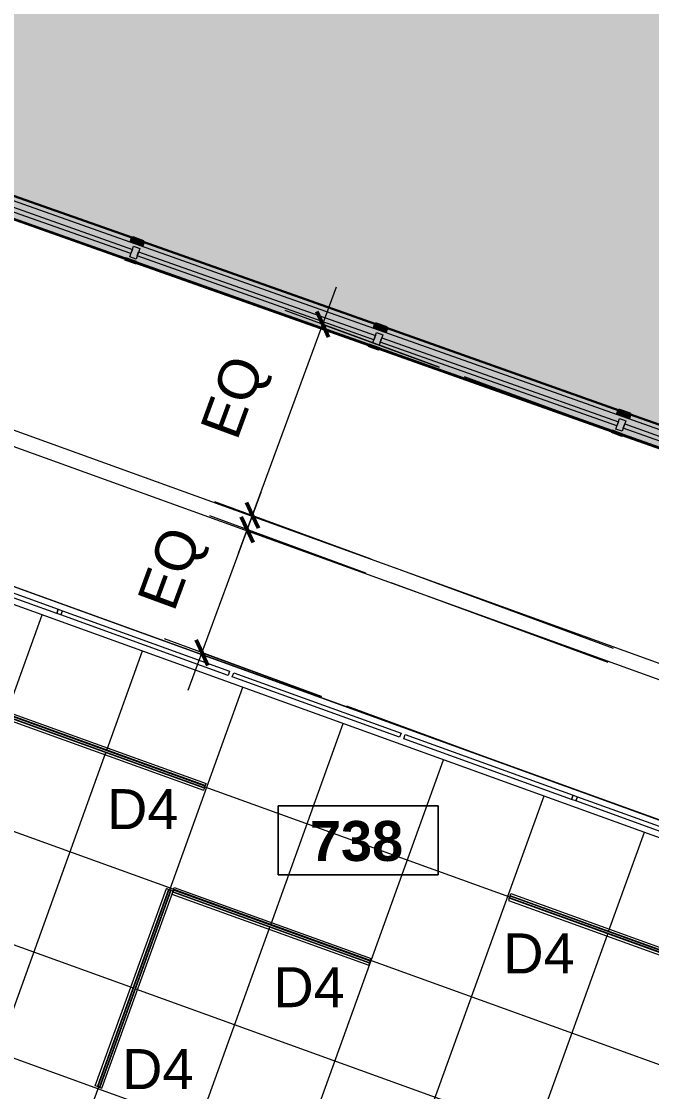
# Model space of a CAD drawing. Header units: inches. Extents: x -2332 to 1043, y -456 to 2193.
# Drawn here: x -410.9 to -269.1, y 499.8 to 740.5 of the extents above; entities that cross this region are included whole.
import ezdxf

# ---------------------------------------------------------------- set-up
doc = ezdxf.new("R2010")
doc.units = ezdxf.units.IN
doc.header["$MEASUREMENT"] = 0
for name, color, linetype, lineweight in [('7th Floor_Updated Core_dwg', 8, 'Continuous', 9), ('A-ANNO-DIMS', 211, 'Continuous', 9), ('A-ANNO-DIMS-96', 211, 'Continuous', 9), ('A-AREA-IDEN', 2, 'Continuous', 9), ('A-CLNG', 13, 'Continuous', 13), ('A-CLNG-PATT', 13, 'Continuous', 13), ('A-DETL-GENF', 92, 'Continuous', 9), ('A-DETL-THIN', 151, 'Continuous', 9), ('A-GENM', 13, 'Continuous', 9), ('A-GLAZ-CURT', 52, 'Continuous', 13), ('A-GLAZ-CWMG', 51, 'Continuous', 13), ('E-LITE-EQPM', 33, 'Continuous', 9), ('E-LITE-EQPM-IDEN', 33, 'Continuous', 9), ('I-WALL', 2, 'Continuous', 13)]:
    doc.layers.add(name, color=color, linetype=linetype, lineweight=lineweight)
doc.styles.add('Arial', font='arial.ttf', dxfattribs={"height": 9})
doc.styles.add('Swis721 Lt BT_2', font='swissl.ttf', dxfattribs={"height": 9})
doc.styles.add('Swis721 Lt BT_B', font='', dxfattribs={"height": 9})
doc.styles.get('Swis721 Lt BT_B').set_extended_font_data('Swis721 Lt BT', bold=True)
doc.dimstyles.new('OTJ_-_3_32__Linear__1_2__Tolerance_1', dxfattribs={"dimscale": 12, "dimtxt": 9.497835, "dimasz": 0.375, "dimexe": 0.75, "dimexo": 0.5, "dimgap": 0.5, "dimtad": 1, "dimdec": 1, "dimrnd": 0.5, "dimzin": 3, "dimdsep": 46, "dimlunit": 4, "dimtxsty": 'Swis721 Lt BT_2', "dimblk1": 'OBLIQUE', "dimblk2": 'OBLIQUE', "dimsah": 1, "dimcen": 0.09, "dimdle": 0.75, "dimazin": 0, "dimtfac": 1, "dimtdec": 4, "dimtix": 1, "dimtmove": 0, "dimatfit": 3, "dimfxl": 1, "dimtvp": 1, "dimtfill": 1, "dimfrac": 2, "dimtolj": 1, "dimtzin": 0, "dimarcsym": 2})

# ---------------------------------------------------------------- blocks, each defined once
blk = doc.blocks.new('7th Floor_Updated Core_dwg_Rectangular Mullion - 2_5_ x 5_ rectangular-3748544-000 - KEY PLAN Copy 1-9774941-7TH FLOOR REFLECTED CEILING PLAN')
at = {"layer": 'A-GLAZ-CWMG', "color": 250, "lineweight": 30}
for p, q in [((22.77, -250.62), (-29.6, -232.08)), ((21.1, -255.34), (-31.27, -236.79))]:
    blk.add_line(p, q, dxfattribs=at)
blk = doc.blocks.new('7th Floor_Updated Core_dwg_Rectangular Mullion - 2_5_ x 5_ rectangular-567769-000 - KEY PLAN Copy 1-V9-7TH FLOOR REFLECTED CEILING PLAN')
at = {"layer": 'A-GLAZ-CWMG', "lineweight": 50}
blk.add_hatch(color=50, dxfattribs=at).paths.add_polyline_path([(1.25, -1.42), (1.25, -2.5), (-1.25, -2.5), (-1.25, -1.42), (0.57, -1.42)], flags=0)
at = {"layer": 'A-GLAZ-CWMG', "color": 50, "lineweight": 50}
blk.add_line((-1.25, 2.33), (-1.25, 2.5), dxfattribs=at)
at = {"layer": 'A-GLAZ-CWMG', "color": 50, "lineweight": 50, "flags": 128}
for points in [[(-1.25, 2.5), (1.25, 2.5), (1.25, 2.33)], [(1.25, -1.42), (1.25, -2.5), (-1.25, -2.5), (-1.25, -1.42)]]:
    blk.add_lwpolyline(points, dxfattribs=at)
blk = doc.blocks.new('7th Floor_Updated Core_dwg_Rectangular Mullion - 2_5_ x 5_ rectangular-567769-000 - KEY PLAN Copy 1-V10-7TH FLOOR REFLECTED CEILING PLAN')
at = {"layer": 'A-GLAZ-CWMG', "lineweight": 50}
blk.add_hatch(color=50, dxfattribs=at).paths.add_polyline_path([(1.25, -1.41), (1.25, -2.5), (-1.25, -2.5), (-1.25, -1.41), (0.57, -1.41)], flags=0)
at = {"layer": 'A-GLAZ-CWMG', "color": 50, "lineweight": 50}
blk.add_line((-1.25, 2.34), (-1.25, 2.5), dxfattribs=at)
at = {"layer": 'A-GLAZ-CWMG', "color": 50, "lineweight": 50, "flags": 128}
for points in [[(-1.25, 2.5), (1.25, 2.5), (1.25, 2.34)], [(1.25, -1.41), (1.25, -2.5), (-1.25, -2.5), (-1.25, -1.41)]]:
    blk.add_lwpolyline(points, dxfattribs=at)
blk = doc.blocks.new('7th Floor_Updated Core_dwg_Rectangular Mullion - 2_5_ x 5_ rectangular-567769-000 - KEY PLAN Copy 1-V11-7TH FLOOR REFLECTED CEILING PLAN')
at = {"layer": 'A-GLAZ-CWMG', "lineweight": 50}
blk.add_hatch(color=50, dxfattribs=at).paths.add_polyline_path([(1.25, -1.4), (1.25, -2.5), (-1.25, -2.5), (-1.25, -1.4), (0.72, -1.4)], flags=0)
at = {"layer": 'A-GLAZ-CWMG', "color": 50, "lineweight": 50}
blk.add_line((-1.25, 2.35), (-1.25, 2.5), dxfattribs=at)
at = {"layer": 'A-GLAZ-CWMG', "color": 50, "lineweight": 50, "flags": 128}
for points in [[(-1.25, 2.5), (1.25, 2.5), (1.25, 2.35)], [(1.25, -1.4), (1.25, -2.5), (-1.25, -2.5), (-1.25, -1.4)]]:
    blk.add_lwpolyline(points, dxfattribs=at)
blk = doc.blocks.new('7th Floor_Updated Core_dwg-7295442-7TH FLOOR REFLECTED CEILING PLAN')
for p in [(383.06, -135.67), (437.78, -155.05), (492.5, -174.43), (547.22, -193.81)]:
    blk.add_blockref('7th Floor_Updated Core_dwg_Rectangular Mullion - 2_5_ x 5_ rectangular-3748544-000 - KEY PLAN Copy 1-9774941-7TH FLOOR REFLECTED CEILING PLAN', p)
at = {"extrusion": (0, 0, -1), "rotation": 199.5024485066631}
for name, p in [('7th Floor_Updated Core_dwg_Rectangular Mullion - 2_5_ x 5_ rectangular-567769-000 - KEY PLAN Copy 1-V9-7TH FLOOR REFLECTED CEILING PLAN', (-406.16, -389.06)), ('7th Floor_Updated Core_dwg_Rectangular Mullion - 2_5_ x 5_ rectangular-567769-000 - KEY PLAN Copy 1-V10-7TH FLOOR REFLECTED CEILING PLAN', (-460.89, -408.44)), ('7th Floor_Updated Core_dwg_Rectangular Mullion - 2_5_ x 5_ rectangular-567769-000 - KEY PLAN Copy 1-V11-7TH FLOOR REFLECTED CEILING PLAN', (-515.61, -427.82))]:
    blk.add_blockref(name, p, dxfattribs=at)
blk = doc.blocks.new('System Panel - Glazed-8768277-7TH FLOOR REFLECTED CEILING PLAN')
at = {"layer": 'A-GLAZ-CURT'}
for p, q in [((-24.32, -0.5), (-24.32, 0.5)), ((-24.32, 0.5), (24.32, 0.5)), ((24.32, 0.5), (24.32, -0.5)), ((24.32, -0.5), (-24.32, -0.5))]:
    blk.add_line(p, q, dxfattribs=at)
blk = doc.blocks.new('System Panel - Glazed-8461936-7TH FLOOR REFLECTED CEILING PLAN')
at = {"layer": 'A-GLAZ-CURT'}
for p, q in [((-20, -0.5), (-20, 0.5)), ((-20, 0.5), (20, 0.5)), ((20, 0.5), (20, -0.5)), ((20, -0.5), (-20, -0.5))]:
    blk.add_line(p, q, dxfattribs=at)
blk = doc.blocks.new('System Panel - Glazed-8461938-7TH FLOOR REFLECTED CEILING PLAN')
at = {"layer": 'A-GLAZ-CURT'}
for p, q in [((-20.08, -0.5), (-20.08, 0.5)), ((-20.08, 0.5), (20.08, 0.5)), ((20.08, 0.5), (20.08, -0.5)), ((20.08, -0.5), (-20.08, -0.5))]:
    blk.add_line(p, q, dxfattribs=at)
blk = doc.blocks.new('System Panel - Glazed-8770182-7TH FLOOR REFLECTED CEILING PLAN')
at = {"layer": 'A-GLAZ-CURT'}
for p, q in [((-19.02, -0.5), (-19.02, 0.5)), ((-19.02, 0.5), (19.02, 0.5)), ((19.02, 0.5), (19.02, -0.5)), ((19.02, -0.5), (-19.02, -0.5))]:
    blk.add_line(p, q, dxfattribs=at)
blk = doc.blocks.new('Rectangular Mullion - 1_ x 1_ SQUARE-8461705-7TH FLOOR REFLECTED CEILING PLAN')
at = {"layer": 'A-GLAZ-CWMG', "lineweight": 20}
for p, q in [((0.5, 0.5), (-0.5, 0.5)), ((-0.5, 0.5), (-0.5, -0.5)), ((0.5, -0.5), (0.5, 0.5)), ((-0.5, -0.5), (0.5, -0.5))]:
    blk.add_line(p, q, dxfattribs=at)
blk = doc.blocks.new('System Panel - Glazed-8462125-7TH FLOOR REFLECTED CEILING PLAN')
at = {"layer": 'A-GLAZ-CURT'}
for p, q in [((-28.75, -0.5), (-28.75, 0.5)), ((-28.75, 0.5), (28.75, 0.5)), ((28.75, 0.5), (28.75, -0.5)), ((28.75, -0.5), (-28.75, -0.5))]:
    blk.add_line(p, q, dxfattribs=at)
blk = doc.blocks.new('System Panel - Glazed-8462124-7TH FLOOR REFLECTED CEILING PLAN')
at = {"layer": 'A-GLAZ-CURT'}
for p, q in [((-28.25, -0.5), (-28.25, 0.5)), ((-28.25, 0.5), (28.25, 0.5)), ((28.25, 0.5), (28.25, -0.5)), ((28.25, -0.5), (-28.25, -0.5))]:
    blk.add_line(p, q, dxfattribs=at)
blk = doc.blocks.new('Rectangular Mullion - 1_5_ x 2_5_ rectangular SS-8045497-7TH FLOOR REFLECTED CEILING PLAN')
at = {"layer": 'A-GLAZ-CWMG', "lineweight": 20}
for p, q in [((0.75, 1.25), (-0.75, 1.25)), ((-0.75, 1.25), (-0.75, -1.25)), ((0.75, -1.25), (0.75, 1.25)), ((-0.75, -1.25), (0.75, -1.25))]:
    blk.add_line(p, q, dxfattribs=at)
blk = doc.blocks.new('TBARLED SMARTLIGHT 9-16_DIFFUSING 2_ and 4_ - Type D_4_ 9_16 - Diffusing Lens-7718957-7TH FLOOR REFLECTED CEILING PLAN')
at = {"layer": 'E-LITE-EQPM'}
for p, q in [((-0.8, 23.56), (-0.8, -23.56)), ((-0.3, 23.56), (-0.8, 23.56)), ((-0.3, 23.56), (0.3, 23.56)), ((-0.3, 23.52), (-0.3, 23.56)), ((-0.3, 23.52), (-0.21, 23.52)), ((-0.3, -23.52), (-0.3, 23.52)), ((0.3, 23.52), (-0.3, 23.52)), ((-0.21, -23.52), (-0.21, 23.52)), ((-0.2, 23.5), (0.2, 23.5)), ((-0.2, -23.5), (-0.2, 23.5)), ((0.2, -23.5), (0.2, 23.5)), ((0.21, 23.52), (0.3, 23.52)), ((0.21, -23.52), (0.21, 23.52)), ((0.3, 23.56), (0.3, 23.52)), ((0.3, 23.56), (0.8, 23.56)), ((0.3, -23.52), (0.3, 23.52)), ((0.8, 23.56), (0.8, -23.56)), ((-0.3, -23.56), (-0.8, -23.56)), ((-0.21, -23.52), (-0.3, -23.52)), ((-0.3, -23.52), (0.3, -23.52)), ((-0.3, -23.56), (-0.3, -23.52)), ((0.3, -23.56), (-0.3, -23.56)), ((0.2, -23.5), (-0.2, -23.5)), ((0.3, -23.52), (0.21, -23.52)), ((0.3, -23.52), (0.3, -23.56)), ((0.3, -23.56), (0.8, -23.56))]:
    blk.add_line(p, q, dxfattribs=at)
blk = doc.blocks.new('TBARLED SMARTLIGHT 9-16_DIFFUSING 2_ and 4_ - Type D_4_ 9_16 - Diffusing Lens-V31-7TH FLOOR REFLECTED CEILING PLAN')
at = {"layer": 'E-LITE-EQPM'}
for p, q in [((-0.8, 23.56), (-0.8, -23.56)), ((-0.3, 23.56), (-0.8, 23.56)), ((-0.3, 23.56), (0.3, 23.56)), ((-0.3, 23.52), (-0.3, 23.56)), ((-0.3, 23.52), (-0.21, 23.52)), ((-0.3, -23.52), (-0.3, 23.52)), ((0.3, 23.52), (-0.3, 23.52)), ((-0.21, -23.52), (-0.21, 23.52)), ((-0.2, 23.5), (0.2, 23.5)), ((-0.2, -23.5), (-0.2, 23.5)), ((0.2, -23.5), (0.2, 23.5)), ((0.21, 23.52), (0.3, 23.52)), ((0.21, -23.52), (0.21, 23.52)), ((0.3, 23.56), (0.3, 23.52)), ((0.3, 23.56), (0.8, 23.56)), ((0.3, -23.52), (0.3, 23.52)), ((0.8, 23.56), (0.8, -23.31)), ((-0.3, -23.56), (-0.8, -23.56)), ((-0.21, -23.52), (-0.3, -23.52)), ((-0.3, -23.52), (0.3, -23.52)), ((-0.3, -23.56), (-0.3, -23.52)), ((0.3, -23.56), (-0.3, -23.56)), ((0.2, -23.5), (-0.2, -23.5)), ((0.3, -23.52), (0.21, -23.52)), ((0.3, -23.52), (0.3, -23.56)), ((0.3, -23.56), (0.75, -23.56))]:
    blk.add_line(p, q, dxfattribs=at)
blk = doc.blocks.new('yellow light - yellow light-8090718-7TH FLOOR REFLECTED CEILING PLAN')
at = {"layer": 'A-GENM'}
for p, q in [((-913.35, 829.36), (26.87, 489.86)), ((25.68, 486.56), (-913.42, 825.66))]:
    blk.add_line(p, q, dxfattribs=at)
blk = doc.blocks.new('Room Tag - Number Only-4120135-7TH FLOOR REFLECTED CEILING PLAN')
at = {"layer": 'A-AREA-IDEN'}
for p, q in [((-0.1881, -0.1636), (-0.1881, -0.0018)), ((-0.1881, -0.0018), (0.1869, -0.0018)), ((0.1869, -0.0018), (-0.1881, -0.0018)), ((-0.1881, -0.0018), (-0.1881, -0.1636)), ((0.1869, -0.0018), (0.1869, -0.1636)), ((0.1869, -0.1636), (0.1869, -0.0018)), ((0.1869, -0.1636), (-0.1881, -0.1636)), ((-0.1881, -0.1636), (0.1869, -0.1636))]:
    blk.add_line(p, q, dxfattribs=at)
blk = doc.blocks.new('DIMBLOCK5-7TH FLOOR REFLECTED CEILING PLAN')
at = {"layer": 'A-ANNO-DIMS-96'}
for p, q in [((-362.04, 620.93), (-340.03, 680.8)), ((-316.96, 662.73), (-351.58, 675.46)), ((-343.14, 672.35), (-316.96, 662.73)), ((-332.25, 619.57), (-367.38, 632.48)), ((-358.93, 629.38), (-332.25, 619.57))]:
    blk.add_line(p, q, dxfattribs=at)
at = {"layer": 'A-ANNO-DIMS-96', "lineweight": 50}
for p, q in [((-343.14, 672.35), (-344.47, 675.24)), ((-343.14, 672.35), (-341.8, 669.46)), ((-358.93, 629.38), (-360.27, 632.27)), ((-358.93, 629.38), (-357.6, 626.49))]:
    blk.add_line(p, q, dxfattribs=at)
at = {"layer": 'A-ANNO-DIMS-96', "color": 0, "insert": (-370.88, 649.09), "char_height": 9, "width": 20.443, "attachment_point": 1, "rotation": 69.8153, "line_spacing_factor": 1.005062, "style": 'Swis721 Lt BT_2', "bg_fill": 3, "box_fill_scale": 1.25, "bg_fill_color": 256, "bg_fill_true_color": 13158600, "bg_fill_transparency": 0}
blk.add_mtext('EQ', dxfattribs=at)
blk = doc.blocks.new('_Oblique')
at = {"color": 0, "linetype": 'ByBlock', "lineweight": -2}
blk.add_line((-0.5, -0.5), (0.5, 0.5), dxfattribs=at)
blk = doc.blocks.new('DIMBLOCK6-7TH FLOOR REFLECTED CEILING PLAN')
at = {"layer": 'A-ANNO-DIMS-96'}
for p, q in [((-373.38, 590.07), (-357, 634.64)), ((-333.41, 616.37), (-368.55, 629.29)), ((-360.11, 626.19), (-333.41, 616.37)), ((-343.42, 588.65), (-378.73, 601.62)), ((-370.28, 598.52), (-343.42, 588.65))]:
    blk.add_line(p, q, dxfattribs=at)
at = {"layer": 'A-ANNO-DIMS-96', "lineweight": 50}
for p, q in [((-360.11, 626.19), (-361.44, 629.08)), ((-360.11, 626.19), (-358.77, 623.3)), ((-370.28, 598.52), (-371.61, 601.41)), ((-370.28, 598.52), (-368.94, 595.63))]:
    blk.add_line(p, q, dxfattribs=at)
at = {"layer": 'A-ANNO-DIMS-96', "color": 0, "insert": (-385.04, 610.58), "char_height": 9, "width": 20.443, "attachment_point": 1, "rotation": 69.8153, "line_spacing_factor": 1.005062, "style": 'Swis721 Lt BT_2', "bg_fill": 3, "box_fill_scale": 1.25, "bg_fill_color": 256, "bg_fill_true_color": 13158600, "bg_fill_transparency": 0}
blk.add_mtext('EQ', dxfattribs=at)

msp = doc.modelspace()

# ---------------------------------------------------------------- hatches: boundary and pattern name
at = {"layer": 'A-CLNG-PATT'}
h = msp.add_hatch(dxfattribs=at)
h.set_pattern_fill('FP_11', color=256, style=0, pattern_type=2)
h.set_pattern_definition([(250.146, (-408.105, 531.19), (-22.5735, 8.151), []), (160.146, (-408.105, 531.19), (8.151, 22.5735), [])])
h.paths.add_polyline_path([(-268.18048, 379.03412), (-224.02578, 501.31651), (-224.02578, 501.99788), (-223.77974, 501.99788), (-211.26278, 536.66244), (-439.89371, 619.21832), (-496.8114, 461.59001), (-278.00163, 382.58042)], flags=0)
h.paths.add_polyline_path([(-341.83771, 431.17649), (-342.39316, 431.37705), (-326.35207, 475.68789), (-325.83287, 475.50042), (-341.82179, 431.22058)], flags=0)
h.paths.add_polyline_path([(-288.53979, 437.44794), (-289.09523, 437.6485), (-273.0904, 481.97243), (-272.53495, 481.77187), (-288.52387, 437.49202)], flags=0)
h.paths.add_polyline_path([(-326.47379, 475.88306), (-370.79772, 491.8879), (-370.58248, 492.43805), (-326.27322, 476.43851), (-326.44932, 475.95082)], flags=0)
h.paths.add_polyline_path([(-402.34518, 477.76261), (-446.66911, 493.76745), (-446.45387, 494.3176), (-402.14461, 478.31806), (-402.32071, 477.83037)], flags=0)
h.paths.add_polyline_path([(-393.25608, 500.77642), (-393.81153, 500.97699), (-377.80669, 545.30092), (-377.25124, 545.10035), (-393.24016, 500.82051)], flags=0)
h.paths.add_polyline_path([(-256.87385, 527.30143), (-301.19778, 543.30626), (-300.98254, 543.85642), (-256.67329, 527.85687), (-256.84938, 527.36919)], flags=0)
h.paths.add_polyline_path([(-332.58803, 528.70093), (-376.91196, 544.70577), (-376.68962, 545.25335), (-332.38747, 529.25638), (-332.56356, 528.76869)], flags=0)
h.paths.add_polyline_path([(-430.252, 539.6519), (-430.80745, 539.85246), (-414.80261, 584.17639), (-414.24716, 583.97582), (-430.23608, 539.69598)], flags=0)
h.paths.add_polyline_path([(-369.74115, 568.05645), (-414.06508, 584.06129), (-413.84984, 584.61144), (-369.54059, 568.6119), (-369.71669, 568.12422)], flags=0)
at = {"layer": 'A-DETL-GENF'}
h = msp.add_hatch(color=9, dxfattribs=at)
h.paths.add_polyline_path([(111.8358, 510.43435), (111.8358, 597.77236), (110.7108, 598.1708), (110.7108, 514.93022), (110.02446, 515.17339), (109.94779, 514.95698), (107.41425, 515.85459), (107.2056, 515.26545), (106.9608, 515.35218), (106.9608, 516.01524), (105.05778, 516.68947), (105.43885, 517.76545), (106.9608, 517.22642), (106.9608, 639.12785), (163.5858, 619.07317), (163.5858, 638.31022), (164.5858, 638.31022), (164.5858, 618.719), (165.9608, 618.23202), (165.9608, 1342.22681), (233.45427, 1342.22681), (233.45427, 1487.31034), (269.45427, 1487.31034), (269.45427, 1490.99784), (274.07927, 1490.99784), (274.07927, 1482.68534), (238.07927, 1482.68534), (238.07927, 1293.3383), (997.20426, 1293.3383), (997.20426, 1591.01662), (986.95426, 1591.01662), (986.95426, 1603.01662), (997.20426, 1603.01662), (997.20426, 1670.13244), (854.13289, 1619.13999), (861.95426, 1619.13999), (861.95426, 1588.3826), (801.95426, 1567.01662), (801.95426, 1605.76662), (849.95426, 1622.87443), (849.95426, 2100.06999), (831.95426, 2100.06999), (831.95426, 2110.01665), (801.95426, 2110.01665), (801.95426, 2128.80122), (513.95426, 2128.80122), (513.95426, 2104.81999), (454.05069, 2104.81999), (454.05069, 2128.80122), (165.96406, 2128.80122), (165.96406, 2104.81999), (105.95426, 2104.81999), (105.95426, 2128.80122), (-181.82079, 2128.80122), (-181.82079, 2104.81999), (-242.04574, 2104.81999), (-242.04574, 2128.80122), (-530.04574, 2128.80122), (-530.04574, 2104.81999), (-590.04574, 2104.81999), (-590.04574, 2128.80122), (-878.04574, 2128.80122), (-878.04574, 2104.78868), (-938.13464, 2104.78868), (-938.13464, 2128.80122), (-1225.94342, 2128.80122), (-1225.94342, 2104.80613), (-1286.0294, 2104.80613), (-1286.0294, 2128.80122), (-1574.04574, 2128.80122), (-1574.04574, 2104.81999), (-1600.04574, 2104.81999), (-1600.04574, 1852.26665), (-1592.295, 1852.26665), (-1592.295, 1828.26665), (-1616.29574, 1828.26665), (-1616.29574, 1836.01665), (-1678.04574, 1836.01665), (-1678.04574, 1776.01665), (-1654.54574, 1776.01665), (-1654.54574, 1731.01665), (-1678.04574, 1731.01665), (-1678.04574, 1502.31038), (-1010.17074, 1502.31038), (-1010.17074, 1644.61515), (-1045.54716, 1644.61515), (-1045.54716, 1670.31034), (-1040.92216, 1670.31034), (-1040.92216, 1649.24015), (-1005.54574, 1649.24015), (-1005.54574, 961.1828), (-933.54574, 961.1828), (-933.5392, 998.12876), (-927.5392, 998.12876), (-927.5392, 960.4698), (-806.6642, 1003.13307), (-806.6642, 1102.74784), (-764.7892, 1102.74784), (-764.7892, 1144.74784), (-927.5392, 1144.74784), (-927.5392, 1034.37876), (-933.5392, 1034.37876), (-933.5392, 1244.56822), (-927.5392, 1244.56822), (-927.5392, 1148.74784), (-764.7892, 1148.74784), (-764.7892, 1244.1386), (-760.7892, 1244.1386), (-760.7892, 1102.74784), (-723.4142, 1102.74784), (-723.4142, 1032.51646), (-591.0392, 1079.23869), (-591.0392, 1110.64805), (-572.0392, 1116.98138), (-572.0392, 1395.87282), (-722.0392, 1395.87282), (-722.0392, 1283.12284), (-760.7892, 1283.12284), (-760.7892, 1280.3886), (-764.7892, 1280.3886), (-764.7892, 1283.12284), (-927.5392, 1283.12284), (-927.5392, 1280.24784), (-933.5392, 1280.24784), (-933.5392, 1294.74784), (-927.5392, 1294.74784), (-927.5392, 1289.12284), (-804.0392, 1289.12284), (-804.0392, 1602.62281), (-847.58574, 1602.62281), (-847.58574, 1633.99784), (-853.46074, 1633.99784), (-853.46074, 1637.99784), (-798.0392, 1637.99784), (-798.0392, 1614.88857), (-772.04029, 1614.88857), (-772.04029, 1611.8261), (-768.04029, 1611.8261), (-768.04029, 1603.2011), (-772.04029, 1603.2011), (-772.04029, 1610.63857), (-792.04029, 1610.63857), (-792.04029, 1583.51605), (-772.04029, 1583.51605), (-772.04029, 1587.8886), (-768.04029, 1587.8886), (-768.04029, 1579.51605), (-791.55205, 1579.51605), (-791.55205, 1579.62281), (-792.04029, 1579.62281), (-792.04029, 1401.87282), (-650.03642, 1401.87282), (-650.04029, 1585.7011), (-630.04029, 1585.7011), (-630.04029, 1591.51357), (-624.04029, 1591.51357), (-624.04029, 1585.99784), (-620.0392, 1585.99784), (-620.0392, 1582.12281), (-613.1642, 1582.12281), (-613.1642, 1578.37281), (-620.0392, 1578.37281), (-620.0392, 1482.05585), (-572.0392, 1482.05585), (-572.0392, 1508.40198), (-552.0392, 1508.40198), (-552.0392, 1512.15198), (-546.0392, 1512.15198), (-546.0392, 1482.05585), (-460.53917, 1482.05585), (-460.53917, 1589.12281), (-546.0392, 1589.12281), (-546.0392, 1554.65198), (-552.0392, 1554.65198), (-552.0392, 1578.37281), (-576.9142, 1578.37281), (-576.9142, 1582.12281), (-572.03917, 1582.12281), (-572.03917, 1637.99784), (-481.03917, 1637.99784), (-481.03917, 1641.49784), (-451.03917, 1641.49784), (-451.03917, 1611.99784), (-452.30295, 1611.99784), (-452.30295, 1189.17879), (-451.28914, 1189.17879), (-451.28914, 1122.73144), (-413.64025, 1136.01975), (-413.47384, 1135.54826), (-931.9921, 952.54519), (-932.22523, 953.08665), (-932.65976, 952.9328), (-932.46089, 952.37113), (-932.22476, 952.45325), (-905.2732, 876.33525), (-877.0392, 886.29974), (-877.0392, 865.72642), (-874.84801, 864.95038), (-875.19019, 863.98422), (-877.0392, 864.63931), (-877.03798, 860.66048), (106.37367, 512.36886), (106.33464, 512.25869), (106.9608, 512.03684), (106.9608, 512.16092), (110.7108, 510.83279)], flags=0)
h.paths.add_polyline_path([(53.87244, 534.82407), (51.51596, 535.65895), (51.89491, 536.72893), (54.25148, 535.89431)], flags=0)
h.paths.add_polyline_path([(-0.84761, 554.21098), (-3.20409, 555.04587), (-2.82731, 556.10971), (-0.47074, 555.2751)], flags=0)
h.paths.add_polyline_path([(-55.56766, 573.5979), (-57.92414, 574.43278), (-57.54953, 575.4905), (-55.19296, 574.65588)], flags=0)
h.paths.add_polyline_path([(161.0858, 585.50137), (161.0858, 614.78687), (110.9608, 632.53947), (110.9608, 603.25397), (143.67164, 591.66888)], flags=0)
h.paths.add_polyline_path([(-110.28772, 592.98482), (-112.64419, 593.8197), (-112.27175, 594.87129), (-109.91519, 594.03667)], flags=0)
h.paths.add_polyline_path([(-165.00777, 612.37174), (-167.36424, 613.20662), (-166.99398, 614.25207), (-164.63741, 613.41746)], flags=0)
h.paths.add_polyline_path([(-219.72782, 631.75865), (-222.08429, 632.59354), (-221.7162, 633.63286), (-219.35963, 632.79824)], flags=0)
h.paths.add_polyline_path([(-274.44787, 651.14557), (-276.80434, 651.98045), (-276.43842, 653.01365), (-274.08185, 652.17903)], flags=0)
h.paths.add_polyline_path([(-329.16792, 670.53249), (-331.52439, 671.36737), (-331.16064, 672.39444), (-328.80407, 671.55982)], flags=0)
h.paths.add_polyline_path([(164.4608, 674.31022), (163.5858, 674.31022), (163.5858, 735.75944), (162.8358, 735.75944), (162.8358, 737.25944), (163.5858, 737.25944), (163.5858, 794.75944), (162.8358, 794.75944), (162.8358, 796.25944), (163.5858, 796.25944), (163.5858, 855.75944), (162.8358, 855.75944), (162.8358, 857.25944), (163.5858, 857.25944), (163.5858, 914.75944), (162.8358, 914.75944), (162.8358, 916.25944), (163.5858, 916.25944), (163.5858, 974.75944), (162.8358, 974.75944), (162.8358, 976.25944), (163.5858, 976.25944), (163.5858, 1034.3682), (162.8358, 1034.3682), (162.8358, 1035.8682), (163.5858, 1035.8682), (163.5858, 1087.6182), (162.8358, 1087.6182), (162.8358, 1089.1182), (165.3358, 1089.1182), (165.3358, 1087.6182), (164.5858, 1087.6182), (164.5858, 1035.8682), (165.3358, 1035.8682), (165.3358, 1034.3682), (164.5858, 1034.3682), (164.5858, 976.25944), (165.3358, 976.25944), (165.3358, 974.75944), (164.5858, 974.75944), (164.5858, 916.25944), (165.3358, 916.25944), (165.3358, 914.75944), (164.5858, 914.75944), (164.5858, 857.25944), (165.3358, 857.25944), (165.3358, 855.75944), (164.5858, 855.75944), (164.5858, 796.25944), (165.3358, 796.25944), (165.3358, 794.75944), (164.5858, 794.75944), (164.5858, 737.25944), (165.3358, 737.25944), (165.3358, 735.75944), (164.5858, 735.75944), (164.5858, 674.31022)], flags=0)
h.paths.add_polyline_path([(161.7733, 675.32822), (161.4608, 675.32822), (161.4608, 677.82822), (161.7733, 677.82822)], flags=0)
h.paths.add_polyline_path([(-383.88797, 689.91941), (-386.24445, 690.75429), (-385.88286, 691.77522), (-383.5263, 690.9406)], flags=0)
h.paths.add_polyline_path([(-438.60802, 709.30632), (-440.9645, 710.14121), (-440.60509, 711.15601), (-438.24852, 710.32139)], flags=0)
h.paths.add_polyline_path([(-493.32807, 728.69324), (-495.68455, 729.52812), (-495.29222, 730.52437), (-492.97074, 729.70218)], flags=0)
h.paths.add_polyline_path([(161.4608, 735.08782), (161.4608, 737.58782), (161.7733, 737.58782), (161.7733, 735.08782)], flags=0)
h.paths.add_polyline_path([(-548.04812, 748.08016), (-550.4046, 748.91504), (-550.04953, 749.91758), (-547.69296, 749.08297)], flags=0)
h.paths.add_polyline_path([(-602.76817, 767.46708), (-605.12465, 768.30196), (-604.77175, 769.29837), (-602.41519, 768.46375)], flags=0)
h.paths.add_polyline_path([(-657.48823, 786.85399), (-659.8447, 787.68888), (-659.49398, 788.67916), (-657.13741, 787.84454)], flags=0)
h.paths.add_polyline_path([(161.7733, 794.84742), (161.4608, 794.84742), (161.4608, 797.34742), (161.7733, 797.34742)], flags=0)
h.paths.add_polyline_path([(-712.20828, 806.24091), (-714.56475, 807.07579), (-714.2162, 808.05994), (-711.85963, 807.22533)], flags=0)
h.paths.add_polyline_path([(-766.92833, 825.62783), (-769.2848, 826.46271), (-768.93842, 827.44073), (-766.58185, 826.60611), (-766.9165, 825.66122)], flags=0)
h.paths.add_polyline_path([(-821.64838, 845.01475), (-824.00485, 845.84963), (-823.66064, 846.82152), (-821.30407, 845.9869)], flags=0)
h.paths.add_polyline_path([(-932.1642, 849.16733), (-896.12279, 861.92806), (-881.9142, 856.89407), (-881.9142, 879.40205), (-932.1642, 861.60973), (-932.1642, 849.82991)], flags=0)
h.paths.add_polyline_path([(161.4608, 854.60702), (161.4608, 857.10702), (161.7733, 857.10702), (161.7733, 854.60702)], flags=0)
h.paths.add_polyline_path([(161.7733, 914.36662), (161.4608, 914.36662), (161.4608, 916.86662), (161.7733, 916.86662)], flags=0)
h.paths.add_polyline_path([(161.7733, 974.12622), (161.4608, 974.12622), (161.4608, 976.62622), (161.7733, 976.62622)], flags=0)
h.paths.add_polyline_path([(-802.6642, 1004.54488), (-727.4142, 1031.10464), (-727.4142, 1098.74784), (-802.6642, 1098.74784), (-802.6642, 1006.54099)], flags=0)
h.paths.add_polyline_path([(161.4608, 1033.88582), (161.4608, 1036.38582), (161.7733, 1036.38582), (161.7733, 1033.88582)], flags=0)
h.paths.add_polyline_path([(106.9608, 1072.58619), (106.9608, 1109.22237), (161.4608, 1128.52445), (161.4608, 1129.78814), (161.7733, 1129.78814), (161.7733, 1123.46341), (111.8358, 1105.77722), (111.8358, 1079.48446), (161.7733, 1097.17066), (161.7733, 1091.99895), (110.9608, 1074.00285)], flags=0)
h.paths.add_polyline_path([(-585.0392, 1081.35641), (-572.0392, 1085.94481), (-572.0392, 1110.65683), (-585.0392, 1106.32349), (-585.0392, 1081.96091)], flags=0)
h.paths.add_polyline_path([(-566.0392, 1088.06253), (-459.28914, 1125.74034), (-459.28914, 1163.18983), (-566.0392, 1163.18983), (-566.0392, 1088.54554)], flags=0)
h.paths.add_polyline_path([(-345.5788, 1159.51206), (-345.74521, 1159.98355), (-317.45561, 1169.96847), (-317.2892, 1169.49697), (-344.24295, 1159.98355)], flags=0)
h.paths.add_polyline_path([(-566.0392, 1169.18983), (-459.28914, 1169.18983), (-459.28914, 1189.17879), (-460.53917, 1189.17879), (-460.53917, 1195.85702), (-456.92795, 1195.85702), (-456.92795, 1238.35702), (-460.53917, 1238.35702), (-460.53917, 1266.37284), (-566.0392, 1266.37284), (-566.0392, 1169.28438)], flags=0)
h.paths.add_polyline_path([(-317.2892, 1169.49697), (-317.2892, 1247.56184), (-315.9142, 1247.56184), (-315.9142, 1175.56995), (-311.2892, 1177.19592), (-311.2892, 1177.97746), (-186.1642, 1222.14078), (-186.1642, 1238.0136), (-200.03917, 1238.0136), (-200.03917, 1231.23095), (-212.0392, 1226.99549), (-212.0392, 1214.12284), (-311.2892, 1214.12284), (-311.2892, 1220.12284), (-218.0392, 1220.12284), (-218.0392, 1231.24054), (-206.03917, 1235.47599), (-206.03917, 1317.62281), (-311.2892, 1317.62281), (-311.2892, 1248.36383), (-315.9142, 1248.36383), (-315.9142, 1290.06184), (-317.2892, 1290.06184), (-317.2892, 1351.7636), (-315.9142, 1351.7636), (-315.9142, 1394.2636), (-317.2892, 1394.2636), (-317.2892, 1455.7636), (-315.9142, 1455.7636), (-315.9142, 1498.2636), (-317.2892, 1498.2636), (-317.2892, 1559.7636), (-315.9142, 1559.7636), (-315.9142, 1602.2636), (-317.2892, 1602.2636), (-317.2892, 1611.99784), (-320.7892, 1612.0136), (-320.7892, 1641.49784), (-290.7892, 1641.49784), (-290.7892, 1637.99784), (-200.03917, 1637.99784), (-200.03917, 1595.87281), (-193.66417, 1595.87281), (-193.66417, 1589.87281), (-200.03917, 1589.87281), (-200.03917, 1466.63827), (32.9608, 1466.63827), (32.9608, 1599.66985), (23.77087, 1599.66985), (12.4608, 1599.66985), (12.4608, 1603.63617), (32.9608, 1603.63617), (32.9608, 1637.99784), (84.7884, 1637.99784), (84.7884, 1633.99784), (79.9134, 1633.99784), (79.9134, 1599.62281), (38.9608, 1599.62281), (38.9608, 1437.5136), (125.9134, 1437.5136), (125.9134, 1633.99784), (121.0384, 1633.99784), (121.0384, 1637.99784), (161.4608, 1637.99784), (161.4608, 1582.12284), (157.4608, 1582.12284), (157.4608, 1590.12281), (131.9134, 1590.12281), (131.9134, 1449.86093), (157.4608, 1449.86093), (157.4608, 1460.73593), (161.4608, 1460.73593), (161.4608, 1428.18484), (157.4608, 1428.18484), (157.4608, 1443.86093), (131.9134, 1443.86093), (131.9134, 1364.05975), (157.4608, 1373.10779), (157.4608, 1391.93484), (161.4608, 1391.93484), (161.4608, 1374.52445), (161.7733, 1374.63513), (161.7733, 1370.39167), (110.9608, 1352.39558), (110.9608, 1325.64287), (161.7733, 1343.5066), (161.7733, 1338.58381), (-315.95335, 1169.96847)], flags=0)
h.paths.add_polyline_path([(161.7733, 1179.58531), (161.4608, 1179.58531), (161.4608, 1182.08531), (161.7733, 1182.08531)], flags=0)
h.paths.add_polyline_path([(-180.1642, 1224.2585), (106.9608, 1325.6003), (106.9608, 1355.22237), (128.1634, 1362.73162), (128.1634, 1411.8152), (32.9608, 1377.04376), (32.9608, 1444.2636), (-200.03917, 1444.2636), (-200.03917, 1242.0136), (-180.1642, 1242.0136)], flags=0)
h.paths.add_polyline_path([(161.7733, 1233.13248), (161.4608, 1233.13248), (161.4608, 1235.63248), (161.7733, 1235.63248)], flags=0)
h.paths.add_polyline_path([(161.4608, 1268.22681), (161.4608, 1270.72681), (161.7733, 1270.72681), (161.7733, 1268.22681)], flags=0)
h.paths.add_polyline_path([(-552.0392, 1272.37284), (-460.53917, 1272.37284), (-460.53917, 1299.85702), (-456.92795, 1299.85702), (-456.92795, 1342.35702), (-460.53917, 1342.35702), (-460.53917, 1370.05585), (-566.0392, 1370.05585), (-566.0392, 1272.37284)], flags=0)
h.paths.add_polyline_path([(161.4608, 1278.52369), (161.4608, 1281.02369), (161.7733, 1281.02369), (161.7733, 1278.52369)], flags=0)
h.paths.add_polyline_path([(-728.0392, 1289.12284), (-728.0392, 1395.87282), (-798.0392, 1395.87282), (-798.0392, 1289.12284), (-792.04029, 1289.12284)], flags=0)
h.paths.add_polyline_path([(161.4608, 1320.52369), (161.4608, 1323.02369), (161.7733, 1323.02369), (161.7733, 1320.52369)], flags=0)
h.paths.add_polyline_path([(-311.2892, 1323.62281), (-206.03917, 1323.62281), (-206.03917, 1421.87281), (-311.2892, 1421.87281), (-311.2892, 1325.6003)], flags=0)
h.paths.add_polyline_path([(-933.5392, 1330.99784), (-933.5392, 1361.12284), (-902.0392, 1361.12284), (-902.0392, 1443.99784), (-933.5392, 1443.99784), (-933.5392, 1455.99781), (-927.5392, 1455.99781), (-927.5392, 1449.99784), (-902.0392, 1449.99784), (-902.0392, 1583.12281), (-927.5392, 1583.12281), (-927.5392, 1576.74781), (-933.5392, 1576.74781), (-933.5392, 1637.99784), (-889.71074, 1637.99784), (-889.71074, 1633.99784), (-896.0392, 1633.99784), (-896.0392, 1337.12284), (-927.5392, 1337.12284), (-927.5392, 1330.99784)], flags=0)
h.paths.add_polyline_path([(-902.0392, 1343.12284), (-902.0392, 1355.12284), (-927.5392, 1355.12284), (-927.5392, 1343.12284), (-903.40113, 1343.12284)], flags=0)
h.paths.add_polyline_path([(-566.0392, 1376.05585), (-460.53917, 1376.05585), (-460.53917, 1403.85702), (-456.92795, 1403.85702), (-456.92795, 1446.35702), (-460.53917, 1446.35702), (-460.53917, 1476.05585), (-566.0392, 1476.05585), (-566.0392, 1442.25286)], flags=0)
h.paths.add_polyline_path([(38.9608, 1385.62284), (125.9134, 1417.38109), (125.9134, 1431.5136), (38.9608, 1431.5136), (38.9608, 1419.57251)], flags=0)
h.paths.add_polyline_path([(-620.0392, 1401.87282), (-572.0392, 1401.87282), (-572.0392, 1476.05585), (-620.0392, 1476.05585), (-620.0392, 1449.63183)], flags=0)
h.paths.add_polyline_path([(-626.0392, 1401.87282), (-626.0392, 1581.7011), (-645.78642, 1581.7011), (-645.78642, 1401.87282)], flags=0)
h.paths.add_polyline_path([(-796.04029, 1401.87282), (-796.04029, 1610.63857), (-798.0392, 1610.63857), (-798.0392, 1401.87282)], flags=0)
h.paths.add_polyline_path([(-311.2892, 1427.87281), (-206.03917, 1427.87281), (-206.03917, 1526.12281), (-311.2892, 1526.12281), (-311.2892, 1455.7636)], flags=0)
h.paths.add_polyline_path([(-173.76838, 1450.2636), (32.9608, 1450.2636), (32.9608, 1462.63827), (-200.03917, 1462.63827), (-200.03917, 1450.2636)], flags=0)
h.paths.add_polyline_path([(495.95426, 1462.86304), (471.95426, 1462.86304), (471.95426, 1486.86304), (495.95426, 1486.86304), (495.95426, 1478.72126)], flags=0)
h.paths.add_polyline_path([(-552.0392, 1482.05585), (-552.0392, 1502.40198), (-566.0392, 1502.40198), (-566.0392, 1482.05585)], flags=0)
h.paths.add_polyline_path([(269.45427, 1526.99784), (269.45427, 1548.68534), (233.45427, 1548.68534), (233.45427, 1709.99784), (-326.50683, 1709.99784), (-326.50683, 1740.41683), (-349.19433, 1740.41683), (-349.19433, 1745.04183), (-321.88183, 1745.04183), (-321.88183, 1714.62284), (238.07927, 1714.62284), (238.07927, 1553.31034), (274.07927, 1553.31034), (274.07927, 1526.99784)], flags=0)
h.paths.add_polyline_path([(-927.5392, 1528.24781), (-933.5392, 1528.24781), (-933.5392, 1540.49781), (-927.5392, 1540.49781), (-927.5392, 1528.6485)], flags=0)
h.paths.add_polyline_path([(-311.2892, 1532.12281), (-206.03917, 1532.12281), (-206.03917, 1631.99784), (-311.2892, 1631.99784), (-311.2892, 1559.7636)], flags=0)
h.paths.add_polyline_path([(157.4608, 1532.98593), (157.4608, 1545.87284), (161.4608, 1545.87284), (161.4608, 1532.98593)], flags=0)
h.paths.add_polyline_path([(-552.0392, 1582.12281), (-552.0392, 1595.12281), (-460.53917, 1595.12281), (-460.53917, 1612.0136), (-459.03917, 1612.0136), (-459.03917, 1633.49784), (-481.03917, 1633.49784), (-481.03917, 1633.99784), (-566.03917, 1633.99784), (-566.03917, 1582.12281)], flags=0)
h.paths.add_polyline_path([(-1606.73324, 1585.01665), (-1616.04574, 1585.01665), (-1616.04574, 1609.01665), (-1592.045, 1609.01665), (-1592.045, 1585.01665), (-1605.92074, 1585.01665)], flags=0)
h.paths.add_polyline_path([(-1268.2175, 1585.26662), (-1268.29574, 1585.26662), (-1268.29574, 1609.26662), (-1244.295, 1609.26662), (-1244.295, 1585.26662), (-1267.94164, 1585.26662)], flags=0)
h.paths.add_polyline_path([(-927.5392, 1589.12281), (-902.0392, 1589.12281), (-902.0392, 1633.99784), (-927.5392, 1633.99784)], flags=0)
h.paths.add_polyline_path([(-144.94545, 1589.87281), (-157.41417, 1589.87281), (-157.41417, 1595.87281), (-148.7892, 1595.87281), (-148.7892, 1634.3886), (-152.6017, 1634.3886), (-152.6017, 1638.0136), (-2.4767, 1638.0136), (-2.4767, 1634.3886), (-143.5392, 1634.3886), (-143.5392, 1626.66985), (-2.4767, 1626.66985), (-2.4767, 1623.66985), (-124.53917, 1623.66985), (-124.53917, 1599.63617), (-126.19542, 1599.63617), (-126.19542, 1603.63617), (-128.53917, 1603.63617), (-128.53917, 1623.66985), (-143.5392, 1623.66985), (-143.5392, 1603.63617), (-141.50792, 1603.63617), (-141.50792, 1599.63617), (-143.5392, 1599.63617), (-143.5392, 1589.87281), (-144.5392, 1589.87281)], flags=0)
h.paths.add_polyline_path([(131.9134, 1594.12281), (157.4608, 1594.12281), (157.4608, 1633.99784), (131.9134, 1633.99784), (131.9134, 1599.63617)], flags=0)
h.paths.add_polyline_path([(73.9134, 1605.62281), (73.9134, 1633.99784), (38.9608, 1633.99784), (38.9608, 1605.62281)], flags=0)
h.paths.add_polyline_path([(-841.58574, 1608.62281), (-801.7892, 1608.62284), (-801.7892, 1633.99784), (-841.58574, 1633.99784)], flags=0)
h.paths.add_polyline_path([(-772.04029, 1624.3261), (-772.04029, 1638.0136), (-614.04029, 1638.0136), (-614.04029, 1634.0136), (-624.04029, 1633.99784), (-624.04029, 1627.76357), (-630.04029, 1627.76357), (-630.04029, 1633.99784), (-768.04029, 1633.99784), (-768.04029, 1624.3261)], flags=0)
h.paths.add_polyline_path([(-1040.92216, 1706.31034), (-1045.54716, 1706.31034), (-1045.54716, 1714.62284), (-448.50683, 1714.62284), (-448.50683, 1745.04183), (-421.19433, 1745.04183), (-421.19433, 1740.41683), (-443.88183, 1740.41683), (-443.88183, 1709.99784), (-1040.92216, 1709.99784)], flags=0)
h.paths.add_polyline_path([(-1678.04574, 1734.51665), (-1658.04574, 1734.51665), (-1658.04574, 1772.51665), (-1678.04574, 1772.51665), (-1678.04574, 1752.51665)], flags=0)
h.paths.add_polyline_path([(-896.0392, 1827.01665), (-921.04574, 1827.01665), (-921.04574, 1853.01665), (-895.04574, 1853.01665), (-895.04574, 1827.01665)], flags=0)
h.paths.add_polyline_path([(122.95426, 1827.01665), (122.95426, 1853.01665), (148.95426, 1853.01665), (148.95426, 1827.01665)], flags=0)
h.paths.add_polyline_path([(496.95426, 1827.01665), (470.95426, 1827.01665), (470.95426, 1853.01665), (496.95426, 1853.01665), (496.95426, 1829.41638)], flags=0)
h.paths.add_polyline_path([(-573.04077, 1827.01847), (-573.04077, 1853.01847), (-547.04077, 1853.01847), (-547.04077, 1827.01847), (-572.03917, 1827.01847)], flags=0)
h.paths.add_polyline_path([(-225.05062, 1827.04082), (-225.05062, 1853.0252), (-199.03499, 1853.0252), (-199.03499, 1827.04082), (-200.03917, 1827.04082)], flags=0)
h.paths.add_polyline_path([(-1268.29574, 1828.26665), (-1268.29574, 1852.26665), (-1244.295, 1852.26665), (-1244.295, 1828.26665)], flags=0)
h.paths.add_polyline_path([(-1633.03388, 1844.01665), (-1616.29574, 1844.01665), (-1616.29574, 1852.26665), (-1608.04574, 1852.26665), (-1608.04574, 2128.80122), (-1678.04574, 2128.80122), (-1678.04574, 1844.01665), (-1634.04574, 1844.01665)], flags=0)

# ---------------------------------------------------------------- linework, layer by layer
at = {"layer": 'A-CLNG'}
for p, q in [((-877.0392, 860.66092), (106.37367, 512.36886)), ((-117.10671, 506.55775), (-647.44788, 698.15063)), ((-439.89371, 619.21832), (-211.26278, 536.66244))]:
    msp.add_line(p, q, dxfattribs=at)
at = {"layer": 'A-DETL-THIN'}
for p, q in [((-841.90188, 848.21201), (111.8358, 510.30967)), ((-311.3284, 660.65915), (-262.52198, 642.71666)), ((-326.62025, 617.49753), (-277.81383, 599.55504)), ((-327.77366, 614.30328), (-278.96724, 596.36079)), ((-337.78609, 586.57478), (-288.97966, 568.63229))]:
    msp.add_line(p, q, dxfattribs=at)
at = {"layer": 'I-WALL', "lineweight": 9}
for p, q in [((106.9608, 516.01524), (-876.81756, 864.56079)), ((-877.0392, 860.66091), (50.74558, 531.95349)), ((-117.07698, 506.64006), (-647.44788, 698.15063))]:
    msp.add_line(p, q, dxfattribs=at)

# ---------------------------------------------------------------- block references
at = {"layer": '7th Floor_Updated Core_dwg', "color": 50, "lineweight": 50}
msp.add_blockref('7th Floor_Updated Core_dwg-7295442-7TH FLOOR REFLECTED CEILING PLAN', (-791.70384, 1078.06383), dxfattribs=at)
at = {"layer": 'A-AREA-IDEN', "xscale": 95.99999999999994, "yscale": 95.99999999999994, "zscale": 95.99999999999994}
msp.add_blockref('Room Tag - Number Only-4120135-7TH FLOOR REFLECTED CEILING PLAN', (-335.12104, 564.29014), dxfattribs=at)
at = {"layer": 'A-GENM'}
msp.add_blockref('yellow light - yellow light-8090718-7TH FLOOR REFLECTED CEILING PLAN', (0, 0), dxfattribs=at)
at = {"layer": 'A-GLAZ-CURT', "lineweight": 9}
for name, p, rotation in [('System Panel - Glazed-8462125-7TH FLOOR REFLECTED CEILING PLAN', (-413.21824, 698.32171), 340.4911327610695), ('System Panel - Glazed-8462124-7TH FLOOR REFLECTED CEILING PLAN', (-358.07673, 678.78547), 340.4911327610695), ('System Panel - Glazed-8462124-7TH FLOOR REFLECTED CEILING PLAN', (-303.40652, 659.41621), 340.4911327610695), ('System Panel - Glazed-8462124-7TH FLOOR REFLECTED CEILING PLAN', (-248.73631, 640.04695), 340.4911327610695), ('System Panel - Glazed-8768277-7TH FLOOR REFLECTED CEILING PLAN', (-425.67243, 616.07668), 340.1459571155227), ('System Panel - Glazed-8461936-7TH FLOOR REFLECTED CEILING PLAN', (-383.04813, 600.68556), 340.1459571155227), ('System Panel - Glazed-8461936-7TH FLOOR REFLECTED CEILING PLAN', (-344.48513, 586.76092), 340.1459571155227), ('System Panel - Glazed-8461938-7TH FLOOR REFLECTED CEILING PLAN', (-305.84861, 572.80974), 340.1459571155227), ('System Panel - Glazed-8770182-7TH FLOOR REFLECTED CEILING PLAN', (-268.13521, 559.19188), 340.1459571155227)]:
    msp.add_blockref(name, p, dxfattribs=dict(at, rotation=rotation))
at = {"layer": 'A-GLAZ-CWMG', "lineweight": 9, "extrusion": (0, 0, -1)}
for name, p, rotation in [('Rectangular Mullion - 1_5_ x 2_5_ rectangular SS-8045497-7TH FLOOR REFLECTED CEILING PLAN', (385.41184, 688.4701), 199.5088672389305), ('Rectangular Mullion - 1_5_ x 2_5_ rectangular SS-8045497-7TH FLOOR REFLECTED CEILING PLAN', (330.74163, 669.10084), 199.5088672389305), ('Rectangular Mullion - 1_5_ x 2_5_ rectangular SS-8045497-7TH FLOOR REFLECTED CEILING PLAN', (276.07142, 649.73158), 199.5088672389305), ('Rectangular Mullion - 1_ x 1_ SQUARE-8461705-7TH FLOOR REFLECTED CEILING PLAN', (402.32962, 607.64788), 199.8540428844773), ('Rectangular Mullion - 1_ x 1_ SQUARE-8461705-7TH FLOOR REFLECTED CEILING PLAN', (286.49358, 565.82087), 199.8540428844773)]:
    msp.add_blockref(name, p, dxfattribs=dict(at, rotation=rotation))
at = {"layer": 'E-LITE-EQPM', "extrusion": (0, 0, -1)}
for name, p, rotation in [('TBARLED SMARTLIGHT 9-16_DIFFUSING 2_ and 4_ - Type D_4_ 9_16 - Diffusing Lens-7718957-7TH FLOOR REFLECTED CEILING PLAN', (391.80284, 576.3366), 289.8540428844772), ('TBARLED SMARTLIGHT 9-16_DIFFUSING 2_ and 4_ - Type D_4_ 9_16 - Diffusing Lens-V31-7TH FLOOR REFLECTED CEILING PLAN', (385.53139, 523.03867), 199.8540428844774), ('TBARLED SMARTLIGHT 9-16_DIFFUSING 2_ and 4_ - Type D_4_ 9_16 - Diffusing Lens-7718957-7TH FLOOR REFLECTED CEILING PLAN', (354.64971, 536.98107), 289.8540428844772), ('TBARLED SMARTLIGHT 9-16_DIFFUSING 2_ and 4_ - Type D_4_ 9_16 - Diffusing Lens-7718957-7TH FLOOR REFLECTED CEILING PLAN', (278.93553, 535.58157), 289.8540428844772)]:
    msp.add_blockref(name, p, dxfattribs=dict(at, rotation=rotation))

# ---------------------------------------------------------------- texts
at = {"layer": 'A-AREA-IDEN', "insert": (-346.01683, 560.68795), "char_height": 9, "width": 25.452, "attachment_point": 1, "style": 'Swis721 Lt BT_B'}
msp.add_mtext('738', dxfattribs=at)
at = {"layer": 'E-LITE-EQPM-IDEN', "char_height": 9, "width": 19.695, "attachment_point": 1, "style": 'Arial'}
for insert in [(-391.65082, 567.84088), (-302.52671, 535.39743), (-354.24159, 527.80634), (-388.25432, 509.38193)]:
    msp.add_mtext('D4', dxfattribs=dict(at, insert=insert))

# ---------------------------------------------------------------- next in the draw order: dimensions: what is measured, and where the dimension line sits
at = {"layer": 'A-ANNO-DIMS'}
dim = msp.add_linear_dim(base=(-343.13505, 672.35209), p1=(-326.62025, 617.49753), p2=(-311.3284, 660.65915), angle=69.8152783, text='EQ', dimstyle='OTJ_-_3_32__Linear__1_2__Tolerance_1', override={"dimpost": '<>', "dimfxl": 45.790461}, dxfattribs=at)
dim.commit()
dim.dimension.update_dxf_attribs({"geometry": 'DIMBLOCK5-7TH FLOOR REFLECTED CEILING PLAN', "text_midpoint": (-361.3111, 654.64242)})

# ---------------------------------------------------------------- next in the draw order: dimensions: what is measured, and where the dimension line sits
dim = msp.add_linear_dim(base=(-360.10565, 626.18935), p1=(-337.78609, 586.57478), p2=(-327.77366, 614.30328), angle=69.8152783, text='EQ', dimstyle='OTJ_-_3_32__Linear__1_2__Tolerance_1', override={"dimpost": '<>', "dimfxl": 29.480814}, dxfattribs=at)
dim.commit()
dim.dimension.update_dxf_attribs({"geometry": 'DIMBLOCK6-7TH FLOOR REFLECTED CEILING PLAN', "text_midpoint": (-375.46836, 616.13241)})

doc.saveas('drawing.dxf')
